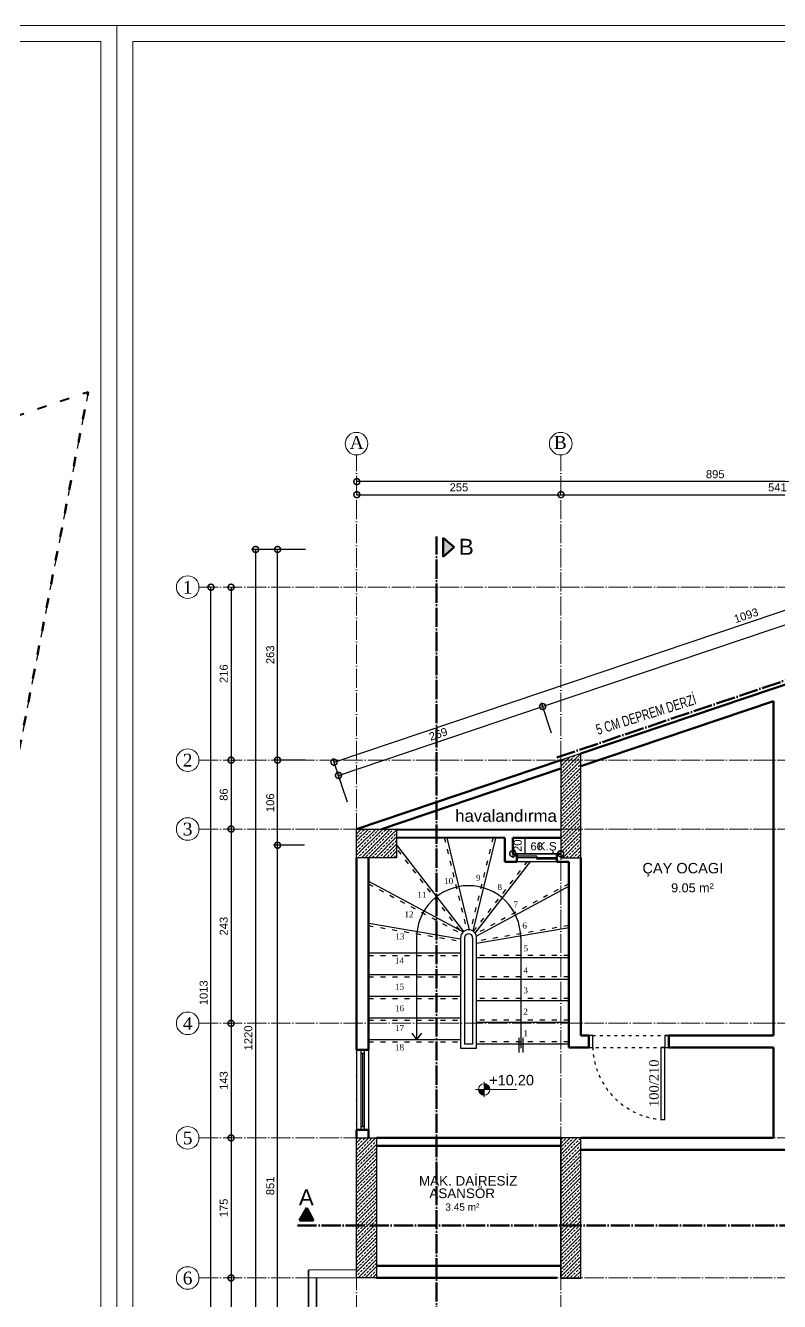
# Model space of a CAD drawing. Header units: millimetres. Extents: x 7519 to 33116, y -1769 to 3101.
# Drawn here: x 20790 to 21731, y 1507 to 3101 of the extents above; entities that cross this region are included whole.
import ezdxf
from ezdxf.enums import TextEntityAlignment as Align

# ---------------------------------------------------------------- set-up
doc = ezdxf.new("R2010")
doc.units = ezdxf.units.MM
doc.linetypes.add('ACAD_ISO03W100', pattern=[30, 12, -18])
doc.linetypes.add('ACAD_ISO04W100', pattern=[30, 24, -3, 0, -3])
for name, color, linetype, lineweight in [('duvar', 145, 'Continuous', 53), ('iç ölçü x', 20, 'Continuous', 9), ('KAPI', 42, 'Continuous', 25), ('kesit', 50, 'Continuous', 50), ('kolon', 1, 'Continuous', 30), ('KOT_ŞABLON', 6, 'Continuous', 0), ('KÜTÜPHANE', 34, 'Continuous', 30), ('tarama', 157, 'Continuous', 15), ('çizgi', 234, 'Continuous', 9)]:
    doc.layers.add(name, color=color, linetype=linetype, lineweight=lineweight)
for name, color, linetype in [('kapı pen', 4, 'Continuous'), ('PENC3', 24, 'Continuous'), ('yazı', 253, 'Continuous')]:
    doc.layers.add(name, color=color, linetype=linetype)
doc.styles.add('ARIAL', font='arial.ttf', dxfattribs={"height": 10})
doc.styles.add('emre', font='times.ttf')
doc.styles.get("Standard").update_dxf_attribs({"font": 'arial.ttf'})
doc.styles.add('TÜRKÇE', font='times.ttf')
doc.dimstyles.new('KESİT', dxfattribs={"dimscale": 0, "dimtxt": 10, "dimasz": 15, "dimexe": 5, "dimexo": 5, "dimgap": 4, "dimtad": 1, "dimdec": 0, "dimdsep": 46, "dimtxsty": 'ARIAL', "dimblk": 'DOTSMALL', "dimcen": -2, "dimclrd": 256, "dimclre": 8, "dimclrt": 4, "dimadec": 0, "dimazin": 0, "dimtfac": 0.533333, "dimtdec": 0, "dimtix": 1, "dimtmove": 2, "dimatfit": 3, "dimldrblk": 'DOTSMALL', "dimfxl": 35, "dimfxlon": 1, "dimtolj": 1, "dimarcsym": 0})
pattern_1 = [(45, (-2394.3334, -169.188), (-4.490128, 4.490128), []), (45, (-2389.843, -169.188), (-4.490128, 4.490128), [3.175, -1.5875])]

# ---------------------------------------------------------------- blocks, each defined once
blk = doc.blocks.new('_DotSmall')
at = {"color": 0, "linetype": 'ByBlock', "const_width": 0.5}
blk.add_lwpolyline([(-0.0625, 0, 1), (0.0625, 0, 1)], format="xyb", close=True, dxfattribs=at)
blk = doc.blocks.new('*D73')
at = {"layer": 'Defpoints', "color": 0, "lineweight": 100, "transparency": 16777216}
for p in [(21203.4, 2514.7), (21458.4, 2514.7), (21458.4, 2514.7)]:
    blk.add_point(p, dxfattribs=at)
at = {"layer": 'iç ölçü x', "color": 8, "lineweight": -2, "transparency": 16777216}
for p, q in [((21203.4, 2514.7), (21203.4, 2519.7)), ((21458.4, 2514.7), (21458.4, 2519.7))]:
    blk.add_line(p, q, dxfattribs=at)
at = {"layer": 'iç ölçü x', "lineweight": -2, "transparency": 16777216}
blk.add_line((21203.4, 2514.7), (21458.4, 2514.7), dxfattribs=at)
at = {"layer": 'iç ölçü x', "lineweight": -2, "transparency": 16777216, "xscale": 15, "yscale": 15, "zscale": 15, "rotation": 180}
blk.add_blockref('_DotSmall', (21203.4, 2514.7), dxfattribs=at)
at = {"layer": 'iç ölçü x', "lineweight": -2, "transparency": 16777216, "xscale": 15, "yscale": 15, "zscale": 15}
blk.add_blockref('_DotSmall', (21458.4, 2514.7), dxfattribs=at)
at = {"layer": 'iç ölçü x', "color": 4, "transparency": 16777216, "insert": (21330.9, 2523.8), "char_height": 10, "attachment_point": 5, "style": 'ARIAL'}
blk.add_mtext('\\A1;255', dxfattribs=at)
blk = doc.blocks.new('*D74')
at = {"layer": 'Defpoints', "color": 0, "lineweight": 100, "transparency": 16777216}
for p in [(21458.4, 2514.7), (21999.2, 2514.7), (21999.2, 2514.7)]:
    blk.add_point(p, dxfattribs=at)
at = {"layer": 'iç ölçü x', "color": 8, "lineweight": -2, "transparency": 16777216}
for p, q in [((21458.4, 2514.7), (21458.4, 2519.7)), ((21999.2, 2514.7), (21999.2, 2519.7))]:
    blk.add_line(p, q, dxfattribs=at)
at = {"layer": 'iç ölçü x', "lineweight": -2, "transparency": 16777216}
blk.add_line((21458.4, 2514.7), (21999.2, 2514.7), dxfattribs=at)
at = {"layer": 'iç ölçü x', "lineweight": -2, "transparency": 16777216, "xscale": 15, "yscale": 15, "zscale": 15, "rotation": 180}
blk.add_blockref('_DotSmall', (21458.4, 2514.7), dxfattribs=at)
at = {"layer": 'iç ölçü x', "lineweight": -2, "transparency": 16777216, "xscale": 15, "yscale": 15, "zscale": 15}
blk.add_blockref('_DotSmall', (21999.2, 2514.7), dxfattribs=at)
at = {"layer": 'iç ölçü x', "color": 4, "transparency": 16777216, "insert": (21728.8, 2523.8), "char_height": 10, "attachment_point": 5, "style": 'ARIAL'}
blk.add_mtext('\\A1;541', dxfattribs=at)
blk = doc.blocks.new('*D76')
at = {"layer": 'Defpoints', "color": 0, "lineweight": 100, "transparency": 16777216}
for p in [(21203.4, 2531), (21203.4, 2531), (22098.7, 2531)]:
    blk.add_point(p, dxfattribs=at)
at = {"layer": 'iç ölçü x', "color": 8, "lineweight": -2, "transparency": 16777216}
for p, q in [((21203.4, 2531), (21203.4, 2536)), ((22098.7, 2531), (22098.7, 2536))]:
    blk.add_line(p, q, dxfattribs=at)
at = {"layer": 'iç ölçü x', "lineweight": -2, "transparency": 16777216}
blk.add_line((22098.7, 2531), (21203.4, 2531), dxfattribs=at)
at = {"layer": 'iç ölçü x', "lineweight": -2, "transparency": 16777216, "xscale": 15, "yscale": 15, "zscale": 15, "rotation": 180}
blk.add_blockref('_DotSmall', (21203.4, 2531), dxfattribs=at)
at = {"layer": 'iç ölçü x', "lineweight": -2, "transparency": 16777216, "xscale": 15, "yscale": 15, "zscale": 15}
blk.add_blockref('_DotSmall', (22098.7, 2531), dxfattribs=at)
at = {"layer": 'iç ölçü x', "color": 4, "transparency": 16777216, "insert": (21651.1, 2540.2), "char_height": 10, "attachment_point": 5, "style": 'ARIAL'}
blk.add_mtext('\\A1;895', dxfattribs=at)
blk = doc.blocks.new('*D106')
at = {"layer": 'Defpoints', "color": 0, "lineweight": 100, "transparency": 16777216}
for p in [(21044.9, 2399.1), (21044.9, 2183.1), (21046.3, 2183.1)]:
    blk.add_point(p, dxfattribs=at)
at = {"layer": 'iç ölçü x', "color": 8, "lineweight": -2, "transparency": 16777216}
for p, q in [((21046.3, 2399.1), (21051.3, 2399.1)), ((21046.3, 2183.1), (21051.3, 2183.1))]:
    blk.add_line(p, q, dxfattribs=at)
at = {"layer": 'iç ölçü x', "lineweight": -2, "transparency": 16777216}
blk.add_line((21046.3, 2399.1), (21046.3, 2183.1), dxfattribs=at)
at = {"layer": 'iç ölçü x', "lineweight": -2, "transparency": 16777216, "xscale": 15, "yscale": 15, "zscale": 15}
for p, rotation in [((21046.3, 2399.1), 90), ((21046.3, 2183.1), 270)]:
    blk.add_blockref('_DotSmall', p, dxfattribs=dict(at, rotation=rotation))
at = {"layer": 'iç ölçü x', "color": 4, "transparency": 16777216, "insert": (21037.2, 2291.1), "char_height": 10, "attachment_point": 5, "rotation": 90, "style": 'ARIAL'}
blk.add_mtext('\\A1;216', dxfattribs=at)
blk = doc.blocks.new('*D107')
at = {"layer": 'Defpoints', "color": 0, "lineweight": 100, "transparency": 16777216}
for p in [(21044.9, 2183.1), (21046.3, 2097), (21046.3, 2097)]:
    blk.add_point(p, dxfattribs=at)
at = {"layer": 'iç ölçü x', "color": 8, "lineweight": -2, "transparency": 16777216}
for p, q in [((21046.3, 2183.1), (21051.3, 2183.1)), ((21046.3, 2097), (21041.3, 2097))]:
    blk.add_line(p, q, dxfattribs=at)
at = {"layer": 'iç ölçü x', "lineweight": -2, "transparency": 16777216}
blk.add_line((21046.3, 2183.1), (21046.3, 2097), dxfattribs=at)
at = {"layer": 'iç ölçü x', "lineweight": -2, "transparency": 16777216, "xscale": 15, "yscale": 15, "zscale": 15}
for p, rotation in [((21046.3, 2183.1), 90), ((21046.3, 2097), 270)]:
    blk.add_blockref('_DotSmall', p, dxfattribs=dict(at, rotation=rotation))
at = {"layer": 'iç ölçü x', "color": 4, "transparency": 16777216, "insert": (21037.2, 2140.1), "char_height": 10, "attachment_point": 5, "rotation": 90, "style": 'ARIAL'}
blk.add_mtext('\\A1;86', dxfattribs=at)
blk = doc.blocks.new('*D108')
at = {"layer": 'Defpoints', "color": 0, "lineweight": 100, "transparency": 16777216}
for p in [(21046.3, 2097), (21046.3, 1854.3), (21046.3, 1854.3)]:
    blk.add_point(p, dxfattribs=at)
at = {"layer": 'iç ölçü x', "color": 8, "lineweight": -2, "transparency": 16777216}
for p, q in [((21046.3, 2097), (21041.3, 2097)), ((21046.3, 1854.3), (21041.3, 1854.3))]:
    blk.add_line(p, q, dxfattribs=at)
at = {"layer": 'iç ölçü x', "lineweight": -2, "transparency": 16777216}
blk.add_line((21046.3, 2097), (21046.3, 1854.3), dxfattribs=at)
at = {"layer": 'iç ölçü x', "lineweight": -2, "transparency": 16777216, "xscale": 15, "yscale": 15, "zscale": 15}
for p, rotation in [((21046.3, 2097), 90), ((21046.3, 1854.3), 270)]:
    blk.add_blockref('_DotSmall', p, dxfattribs=dict(at, rotation=rotation))
at = {"layer": 'iç ölçü x', "color": 4, "transparency": 16777216, "insert": (21037.2, 1975.7), "char_height": 10, "attachment_point": 5, "rotation": 90, "style": 'ARIAL'}
blk.add_mtext('\\A1;243', dxfattribs=at)
blk = doc.blocks.new('*D109')
at = {"layer": 'Defpoints', "color": 0, "lineweight": 100, "transparency": 16777216}
for p in [(21046.3, 1854.3), (21046.3, 1711.2), (21046.3, 1711.2)]:
    blk.add_point(p, dxfattribs=at)
at = {"layer": 'iç ölçü x', "color": 8, "lineweight": -2, "transparency": 16777216}
for p, q in [((21046.3, 1854.3), (21041.3, 1854.3)), ((21046.3, 1711.2), (21041.3, 1711.2))]:
    blk.add_line(p, q, dxfattribs=at)
at = {"layer": 'iç ölçü x', "lineweight": -2, "transparency": 16777216}
blk.add_line((21046.3, 1854.3), (21046.3, 1711.2), dxfattribs=at)
at = {"layer": 'iç ölçü x', "lineweight": -2, "transparency": 16777216, "xscale": 15, "yscale": 15, "zscale": 15}
for p, rotation in [((21046.3, 1854.3), 90), ((21046.3, 1711.2), 270)]:
    blk.add_blockref('_DotSmall', p, dxfattribs=dict(at, rotation=rotation))
at = {"layer": 'iç ölçü x', "color": 4, "transparency": 16777216, "insert": (21037.2, 1782.8), "char_height": 10, "attachment_point": 5, "rotation": 90, "style": 'ARIAL'}
blk.add_mtext('\\A1;143', dxfattribs=at)
blk = doc.blocks.new('*D110')
at = {"layer": 'Defpoints', "color": 0, "lineweight": 100, "transparency": 16777216}
for p in [(21046.3, 1711.2), (21046.3, 1536.3), (21046.3, 1536.3)]:
    blk.add_point(p, dxfattribs=at)
at = {"layer": 'iç ölçü x', "color": 8, "lineweight": -2, "transparency": 16777216}
for p, q in [((21046.3, 1711.2), (21041.3, 1711.2)), ((21046.3, 1536.3), (21041.3, 1536.3))]:
    blk.add_line(p, q, dxfattribs=at)
at = {"layer": 'iç ölçü x', "lineweight": -2, "transparency": 16777216}
blk.add_line((21046.3, 1711.2), (21046.3, 1536.3), dxfattribs=at)
at = {"layer": 'iç ölçü x', "lineweight": -2, "transparency": 16777216, "xscale": 15, "yscale": 15, "zscale": 15}
for p, rotation in [((21046.3, 1711.2), 90), ((21046.3, 1536.3), 270)]:
    blk.add_blockref('_DotSmall', p, dxfattribs=dict(at, rotation=rotation))
at = {"layer": 'iç ölçü x', "color": 4, "transparency": 16777216, "insert": (21037.2, 1623.7), "char_height": 10, "attachment_point": 5, "rotation": 90, "style": 'ARIAL'}
blk.add_mtext('\\A1;175', dxfattribs=at)
blk = doc.blocks.new('*D111')
at = {"layer": 'Defpoints', "color": 0, "lineweight": 100, "transparency": 16777216}
for p in [(21046.3, 1536.3), (21046.3, 1385.9), (21046.3, 1385.9)]:
    blk.add_point(p, dxfattribs=at)
at = {"layer": 'iç ölçü x', "color": 8, "lineweight": -2, "transparency": 16777216}
for p, q in [((21046.3, 1536.3), (21041.3, 1536.3)), ((21046.3, 1385.9), (21041.3, 1385.9))]:
    blk.add_line(p, q, dxfattribs=at)
at = {"layer": 'iç ölçü x', "lineweight": -2, "transparency": 16777216}
blk.add_line((21046.3, 1536.3), (21046.3, 1385.9), dxfattribs=at)
at = {"layer": 'iç ölçü x', "lineweight": -2, "transparency": 16777216, "xscale": 15, "yscale": 15, "zscale": 15}
for p, rotation in [((21046.3, 1536.3), 90), ((21046.3, 1385.9), 270)]:
    blk.add_blockref('_DotSmall', p, dxfattribs=dict(at, rotation=rotation))
at = {"layer": 'iç ölçü x', "color": 4, "transparency": 16777216, "insert": (21037.2, 1461.1), "char_height": 10, "attachment_point": 5, "rotation": 90, "style": 'ARIAL'}
blk.add_mtext('\\A1;150', dxfattribs=at)
blk = doc.blocks.new('*D112')
at = {"layer": 'Defpoints', "color": 0, "lineweight": 100, "transparency": 16777216}
for p in [(21021.2, 2399.1), (21021.2, 2399.1), (21021.2, 1385.9)]:
    blk.add_point(p, dxfattribs=at)
at = {"layer": 'iç ölçü x', "color": 8, "lineweight": -2, "transparency": 16777216}
for p, q in [((21021.2, 2399.1), (21016.2, 2399.1)), ((21021.2, 1385.9), (21016.2, 1385.9))]:
    blk.add_line(p, q, dxfattribs=at)
at = {"layer": 'iç ölçü x', "lineweight": -2, "transparency": 16777216}
blk.add_line((21021.2, 1385.9), (21021.2, 2399.1), dxfattribs=at)
at = {"layer": 'iç ölçü x', "lineweight": -2, "transparency": 16777216, "xscale": 15, "yscale": 15, "zscale": 15}
for p, rotation in [((21021.2, 2399.1), 90), ((21021.2, 1385.9), 270)]:
    blk.add_blockref('_DotSmall', p, dxfattribs=dict(at, rotation=rotation))
at = {"layer": 'iç ölçü x', "color": 4, "transparency": 16777216, "insert": (21012.1, 1892.5), "char_height": 10, "attachment_point": 5, "rotation": 90, "style": 'ARIAL'}
blk.add_mtext('\\A1;1013', dxfattribs=at)
blk = doc.blocks.new('*D168')
at = {"layer": 'Defpoints', "color": 0, "lineweight": 100, "transparency": 16777216}
for p in [(21104.4, 2076.8), (21143.1, 2076.8), (21143.1, 1225.9)]:
    blk.add_point(p, dxfattribs=at)
at = {"layer": 'iç ölçü x', "color": 8, "lineweight": -2, "transparency": 16777216}
for p, q in [((21138.1, 2076.8), (21099.4, 2076.8)), ((21138.1, 1225.9), (21099.4, 1225.9))]:
    blk.add_line(p, q, dxfattribs=at)
at = {"layer": 'iç ölçü x', "lineweight": -2, "transparency": 16777216}
blk.add_line((21104.4, 1225.9), (21104.4, 2076.8), dxfattribs=at)
at = {"layer": 'iç ölçü x', "lineweight": -2, "transparency": 16777216, "xscale": 15, "yscale": 15, "zscale": 15}
for p, rotation in [((21104.4, 2076.8), 90), ((21104.4, 1225.9), 270)]:
    blk.add_blockref('_DotSmall', p, dxfattribs=dict(at, rotation=rotation))
at = {"layer": 'iç ölçü x', "color": 4, "transparency": 16777216, "insert": (21095.3, 1651.3), "char_height": 10, "attachment_point": 5, "rotation": 90, "style": 'ARIAL'}
blk.add_mtext('\\A1;851', dxfattribs=at)
blk = doc.blocks.new('*D169')
at = {"layer": 'Defpoints', "color": 0, "lineweight": 100, "transparency": 16777216}
for p in [(21104.4, 2183.1), (21458.1, 2183.1), (21143.1, 2076.8)]:
    blk.add_point(p, dxfattribs=at)
at = {"layer": 'iç ölçü x', "color": 8, "lineweight": -2, "transparency": 16777216}
for p, q in [((21139.4, 2183.1), (21099.4, 2183.1)), ((21138.1, 2076.8), (21099.4, 2076.8))]:
    blk.add_line(p, q, dxfattribs=at)
at = {"layer": 'iç ölçü x', "lineweight": -2, "transparency": 16777216}
blk.add_line((21104.4, 2076.8), (21104.4, 2183.1), dxfattribs=at)
at = {"layer": 'iç ölçü x', "lineweight": -2, "transparency": 16777216, "xscale": 15, "yscale": 15, "zscale": 15}
for p, rotation in [((21104.4, 2183.1), 90), ((21104.4, 2076.8), 270)]:
    blk.add_blockref('_DotSmall', p, dxfattribs=dict(at, rotation=rotation))
at = {"layer": 'iç ölçü x', "color": 4, "transparency": 16777216, "insert": (21095.3, 2129.9), "char_height": 10, "attachment_point": 5, "rotation": 90, "style": 'ARIAL'}
blk.add_mtext('\\A1;106', dxfattribs=at)
blk = doc.blocks.new('*D170')
at = {"layer": 'Defpoints', "color": 0, "lineweight": 100, "transparency": 16777216}
for p in [(21104.4, 2446.3), (22238.4, 2446.3), (21458.1, 2183.1)]:
    blk.add_point(p, dxfattribs=at)
at = {"layer": 'iç ölçü x', "color": 8, "lineweight": -2, "transparency": 16777216}
for p, q in [((21139.4, 2446.3), (21099.4, 2446.3)), ((21139.4, 2183.1), (21099.4, 2183.1))]:
    blk.add_line(p, q, dxfattribs=at)
at = {"layer": 'iç ölçü x', "lineweight": -2, "transparency": 16777216}
blk.add_line((21104.4, 2183.1), (21104.4, 2446.3), dxfattribs=at)
at = {"layer": 'iç ölçü x', "lineweight": -2, "transparency": 16777216, "xscale": 15, "yscale": 15, "zscale": 15}
for p, rotation in [((21104.4, 2446.3), 90), ((21104.4, 2183.1), 270)]:
    blk.add_blockref('_DotSmall', p, dxfattribs=dict(at, rotation=rotation))
at = {"layer": 'iç ölçü x', "color": 4, "transparency": 16777216, "insert": (21095.3, 2314.7), "char_height": 10, "attachment_point": 5, "rotation": 90, "style": 'ARIAL'}
blk.add_mtext('\\A1;263', dxfattribs=at)
blk = doc.blocks.new('*D171')
at = {"layer": 'Defpoints', "color": 0, "lineweight": 100, "transparency": 16777216}
for p in [(21116.2, 2446.3), (21077, 1225.9), (21116.2, 1225.9)]:
    blk.add_point(p, dxfattribs=at)
at = {"layer": 'iç ölçü x', "color": 8, "lineweight": -2, "transparency": 16777216}
for p, q in [((21111.2, 2446.3), (21072, 2446.3)), ((21111.2, 1225.9), (21072, 1225.9))]:
    blk.add_line(p, q, dxfattribs=at)
at = {"layer": 'iç ölçü x', "lineweight": -2, "transparency": 16777216}
blk.add_line((21077, 2446.3), (21077, 1225.9), dxfattribs=at)
at = {"layer": 'iç ölçü x', "lineweight": -2, "transparency": 16777216, "xscale": 15, "yscale": 15, "zscale": 15}
for p, rotation in [((21077, 2446.3), 90), ((21077, 1225.9), 270)]:
    blk.add_blockref('_DotSmall', p, dxfattribs=dict(at, rotation=rotation))
at = {"layer": 'iç ölçü x', "color": 4, "transparency": 16777216, "insert": (21067.9, 1836.1), "char_height": 10, "attachment_point": 5, "rotation": 90, "style": 'ARIAL'}
blk.add_mtext('\\A1;1220', dxfattribs=at)
blk = doc.blocks.new('*D172')
at = {"layer": 'Defpoints', "color": 0, "lineweight": 100, "transparency": 16777216}
for p in [(21435.5, 2250), (21483.9, 2106.6), (21228.9, 2020.6)]:
    blk.add_point(p, dxfattribs=at)
at = {"layer": 'iç ölçü x', "lineweight": -2, "transparency": 16777216}
blk.add_line((21180.5, 2164), (21435.5, 2250), dxfattribs=at)
at = {"layer": 'iç ölçü x', "color": 8, "lineweight": -2, "transparency": 16777216}
for p, q in [((21446.7, 2216.9), (21433.9, 2254.8)), ((21191.7, 2130.8), (21178.9, 2168.7))]:
    blk.add_line(p, q, dxfattribs=at)
at = {"layer": 'iç ölçü x', "lineweight": -2, "transparency": 16777216, "xscale": 15, "yscale": 15, "zscale": 15}
for p, rotation in [((21435.5, 2250), 18.64210349550218), ((21180.5, 2164), 198.6421034955022)]:
    blk.add_blockref('_DotSmall', p, dxfattribs=dict(at, rotation=rotation))
at = {"layer": 'iç ölçü x', "color": 4, "transparency": 16777216, "insert": (21305.1, 2215.6), "char_height": 10, "attachment_point": 5, "rotation": 18.6421, "style": 'ARIAL'}
blk.add_mtext('\\A1;269', dxfattribs=at)
blk = doc.blocks.new('*D173')
at = {"layer": 'Defpoints', "color": 0, "lineweight": 100, "transparency": 16777216}
for p in [(22215.8, 2513.2), (22264.2, 2369.8), (21483.9, 2106.6)]:
    blk.add_point(p, dxfattribs=at)
at = {"layer": 'iç ölçü x', "lineweight": -2, "transparency": 16777216}
blk.add_line((21435.5, 2250), (22215.8, 2513.2), dxfattribs=at)
at = {"layer": 'iç ölçü x', "color": 8, "lineweight": -2, "transparency": 16777216}
for p, q in [((22227, 2480.1), (22214.2, 2518)), ((21446.7, 2216.9), (21433.9, 2254.8))]:
    blk.add_line(p, q, dxfattribs=at)
at = {"layer": 'iç ölçü x', "lineweight": -2, "transparency": 16777216, "xscale": 15, "yscale": 15, "zscale": 15}
for p, rotation in [((22215.8, 2513.2), 18.64210349550218), ((21435.5, 2250), 198.6421034955022)]:
    blk.add_blockref('_DotSmall', p, dxfattribs=dict(at, rotation=rotation))
at = {"layer": 'iç ölçü x', "color": 4, "transparency": 16777216, "insert": (21822.7, 2390.3), "char_height": 10, "attachment_point": 5, "rotation": 18.6421, "style": 'ARIAL'}
blk.add_mtext('\\A1;823', dxfattribs=at)
blk = doc.blocks.new('*D217')
at = {"layer": 'Defpoints', "color": 0, "lineweight": 100, "transparency": 16777216}
for p in [(22210.2, 2529.8), (22220.6, 2499), (21185.3, 2149.8)]:
    blk.add_point(p, dxfattribs=at)
at = {"layer": 'iç ölçü x', "color": 8, "lineweight": -2, "transparency": 16777216}
for p, q in [((22219, 2503.8), (22208.6, 2534.5)), ((21183.7, 2154.5), (21173.3, 2185.2))]:
    blk.add_line(p, q, dxfattribs=at)
at = {"layer": 'iç ölçü x', "lineweight": -2, "transparency": 16777216}
blk.add_line((21174.9, 2180.5), (22210.2, 2529.8), dxfattribs=at)
at = {"layer": 'iç ölçü x', "lineweight": -2, "transparency": 16777216, "xscale": 15, "yscale": 15, "zscale": 15}
for p, rotation in [((22210.2, 2529.8), 18.64210349549891), ((21174.9, 2180.5), 198.6421034954989)]:
    blk.add_blockref('_DotSmall', p, dxfattribs=dict(at, rotation=rotation))
at = {"layer": 'iç ölçü x', "color": 4, "transparency": 16777216, "insert": (21689.7, 2363.8), "char_height": 10, "attachment_point": 5, "rotation": 18.6421, "style": 'ARIAL'}
blk.add_mtext('\\A1;1093', dxfattribs=at)
blk = doc.blocks.new('A$C039E5E33')
at = {"layer": 'KOT_ŞABLON'}
h = blk.add_hatch(color=256, dxfattribs=at)
h.dxf.hatch_style = 1
h.paths.add_polyline_path([(-7.1, 0, 0.414214), (0, -7.1), (0, 0)])
h.paths.add_polyline_path([(0, 7.1), (0, 0), (7.1, 0, 0.414214)])
for p in [(0, 9.5), (0, -9.5)]:
    blk.add_line(p, (0, 0), dxfattribs=at)
blk.add_lwpolyline([(40.6, 0), (-10.7, 0)], dxfattribs=at)
blk.add_circle((0, 0), 7.06, dxfattribs=at)
blk = doc.blocks.new('A$C608A78B4')
at = {"layer": 'KOT_ŞABLON'}
h = blk.add_hatch(dxfattribs=at)
h.set_pattern_fill('JIS_LC_8', color=256, scale=0.025)
h.set_pattern_definition([(45, (-1970.74228, 532.69145), (-0.137885822, 0.137885822), []), (45, (-1970.73228, 532.69145), (-0.137885822, 0.137885822), [])])
h.paths.add_polyline_path([(7.1, 0, 0.414214), (0, 7.1), (0, 0)])
h.paths.add_polyline_path([(0, 0), (-7.1, 0, 0.414214), (0, -7.1)])
blk.add_line((0, 7.1), (0, -7.1), dxfattribs=at)
blk.add_lwpolyline([(7.1, 0), (-7.1, 0)], dxfattribs=at)
blk.add_circle((0, 0), 7.06, dxfattribs=at)
at = {"layer": 'iç ölçü x'}
blk.add_blockref('A$C039E5E33', (0, 0), dxfattribs=at)
blk = doc.blocks.new('A$C65B81EC1')
at = {"layer": 'duvar'}
for p, q in [((-25, -10), (-25, 0)), ((25, -10), (25, 0))]:
    blk.add_line(p, q, dxfattribs=at)
at = {"layer": 'KAPI'}
for points in [[(25, 0), (-25, 0)], [(0, -3), (-25, -3)], [(25, -5), (-25, -5)], [(25, -10), (-25, -10)], [(0, -7), (0, -3)], [(25, -7), (0, -7)]]:
    blk.add_lwpolyline(points, dxfattribs=at)
blk = doc.blocks.new('*D688')
at = {"layer": 'Defpoints', "color": 0, "transparency": 16777216}
for p in [(21398.1, 2086.2), (21413.5, 2086.2), (21398.1, 2066.2)]:
    blk.add_point(p, dxfattribs=at)
at = {"layer": 'iç ölçü x', "color": 8, "lineweight": -2, "transparency": 16777216}
for p, q in [((21403.1, 2086.2), (21418.5, 2086.2)), ((21403.1, 2066.2), (21418.5, 2066.2))]:
    blk.add_line(p, q, dxfattribs=at)
at = {"layer": 'iç ölçü x', "lineweight": -2, "transparency": 16777216}
blk.add_line((21413.5, 2066.2), (21413.5, 2086.2), dxfattribs=at)
at = {"layer": 'iç ölçü x', "color": 4, "transparency": 16777216, "insert": (21404.4, 2076.2), "char_height": 10, "attachment_point": 5, "rotation": 90, "style": 'ARIAL'}
blk.add_mtext('\\A1;20', dxfattribs=at)
blk = doc.blocks.new('*D689')
at = {"layer": 'Defpoints', "color": 0, "transparency": 16777216}
for p in [(21398.1, 2076.2), (21458.1, 2076.2), (21458.1, 2066.2)]:
    blk.add_point(p, dxfattribs=at)
at = {"layer": 'iç ölçü x', "color": 8, "lineweight": -2, "transparency": 16777216}
for p, q in [((21398.1, 2071.2), (21398.1, 2061.2)), ((21458.1, 2071.2), (21458.1, 2061.2))]:
    blk.add_line(p, q, dxfattribs=at)
at = {"layer": 'iç ölçü x', "lineweight": -2, "transparency": 16777216}
blk.add_line((21398.1, 2066.2), (21458.1, 2066.2), dxfattribs=at)
at = {"layer": 'iç ölçü x', "lineweight": -2, "transparency": 16777216, "xscale": 15, "yscale": 15, "zscale": 15, "rotation": 180}
blk.add_blockref('_DotSmall', (21398.1, 2066.2), dxfattribs=at)
at = {"layer": 'iç ölçü x', "lineweight": -2, "transparency": 16777216, "xscale": 15, "yscale": 15, "zscale": 15}
blk.add_blockref('_DotSmall', (21458.1, 2066.2), dxfattribs=at)
at = {"layer": 'iç ölçü x', "color": 4, "transparency": 16777216, "insert": (21428.1, 2075.3), "char_height": 10, "attachment_point": 5, "style": 'ARIAL'}
blk.add_mtext('\\A1;60', dxfattribs=at)

msp = doc.modelspace()

# ---------------------------------------------------------------- hatches: boundary and pattern name
at = {"layer": 'kesit'}
h = msp.add_hatch(color=256, dxfattribs=at)
h.dxf.hatch_style = 1
h.paths.add_polyline_path([(21324.83, 2449.331), (21311.35, 2460.753), (21311.35, 2436.888)])
h = msp.add_hatch(color=256, dxfattribs=at)
h.dxf.hatch_style = 1
h.paths.add_polyline_path([(21140.974, 1623.873), (21131.867, 1608.011), (21149.445, 1608.011)])
at = {"layer": 'tarama'}
h = msp.add_hatch(dxfattribs=at)
h.set_pattern_fill('ANSI33', color=256)
h.set_pattern_definition(pattern_1)
h.paths.add_polyline_path([(21253.084, 2097.044), (21203.107, 2097.044), (21203.107, 2061.221), (21253.084, 2061.221)])
h.paths.add_polyline_path([(21483.084, 2097.044), (21458.084, 2097.044), (21458.084, 2061.221), (21468.084, 2061.219), (21483.084, 2061.219)])
h.paths.add_polyline_path([(21483.084, 2175.673), (21483.084, 2191.503), (21458.084, 2183.069), (21458.084, 2097.044), (21483.084, 2097.044)])
h = msp.add_hatch(dxfattribs=at)
h.set_pattern_fill('ANSI33', color=256)
h.set_pattern_definition(pattern_1)
h.paths.add_polyline_path([(21228.084, 1711.219), (21203.107, 1711.219), (21203.107, 1536.273), (21228.084, 1536.273)])
h.paths.add_polyline_path([(21483.084, 1711.219), (21458.084, 1711.219), (21458.084, 1541.118), (21458.084, 1536.219), (21483.084, 1536.273)])

# ---------------------------------------------------------------- linework, layer by layer
for p, q in [((21228.084, 1711.273), (21228.084, 1711.269)), ((21458.084, 1536.219), (21458.084, 1711.219))]:
    msp.add_line(p, q)
at = {"layer": 'duvar'}
for p, q in [((21723.855, 2256.898), (21483.084, 2175.673)), ((21723.855, 2256.898), (21723.855, 1839.336)), ((21203.13, 2097.044), (21458.107, 2183.051)), ((21234.365, 2097.026), (21458.081, 2172.488)), ((21458.063, 2096.221), (21253.084, 2096.272)), ((21388.089, 2086.232), (21253.084, 2086.266)), ((21388.089, 2056.232), (21388.089, 2086.232)), ((21458.065, 2086.221), (21398.089, 2086.23)), ((21398.089, 2066.23), (21398.089, 2086.23)), ((21203.084, 2061.221), (21203.084, 1821.318)), ((21218.084, 2061.221), (21218.084, 1821.322)), ((21388.089, 2056.232), (21403.071, 2056.232)), ((21403.071, 2066.229), (21398.089, 2066.23)), ((21453.075, 2056.232), (21468.084, 2056.232)), ((21458.065, 2066.221), (21453.077, 2066.222)), ((21468.084, 1824.336), (21468.084, 2056.232)), ((21483.084, 1839.336), (21483.084, 2061.219)), ((21483.084, 1839.336), (21493.084, 1839.336)), ((21493.084, 1839.336), (21493.084, 1824.336)), ((21593.084, 1839.336), (21593.084, 1824.336)), ((21593.084, 1839.336), (21593.084, 1824.336)), ((21593.084, 1839.336), (21723.855, 1839.336)), ((21203.084, 1821.318), (21218.084, 1821.322)), ((21468.084, 1824.336), (21493.084, 1824.336)), ((21593.084, 1824.336), (21723.855, 1824.336)), ((21723.855, 1824.336), (21723.855, 1711.219)), ((21203.061, 1721.318), (21218.084, 1721.322)), ((21203.084, 1721.318), (21203.084, 1711.269)), ((21218.084, 1721.322), (21218.084, 1711.273)), ((21458.084, 1711.223), (21228.084, 1711.273)), ((21723.855, 1711.219), (21483.084, 1711.219)), ((21458.084, 1701.227), (21228.084, 1701.277)), ((21738.855, 1696.219), (21483.084, 1696.219)), ((21458.084, 1551.219), (21228.084, 1551.273)), ((21453.416, 1536.225), (21228.084, 1536.273))]:
    msp.add_line(p, q, dxfattribs=at)
msp.add_lwpolyline([(22238.363, 2430.47), (22238.363, 2446.301), (21483.084, 2191.503)], dxfattribs=at)
at = {"layer": 'iç ölçü x', "linetype": 'ACAD_ISO04W100', "lineweight": 50}
msp.add_line((21453.061, 2186.382), (22098.363, 2404.071), dxfattribs=at)
at = {"layer": 'iç ölçü x'}
for points in [[(19021.983, 684.072), (20903.615, 684.072), (20903.615, 3100.74), (19021.983, 3100.74)], [(20903.615, 684.072), (22472.113, 684.072), (22472.113, 3100.74), (20903.615, 3100.74)], [(19041.983, 704.072), (20883.615, 704.072), (20883.615, 3080.74), (19041.983, 3080.74)], [(20923.615, 704.072), (22452.113, 704.072), (22452.113, 3080.74), (20923.615, 3080.74)]]:
    msp.add_lwpolyline(points, close=True, dxfattribs=at)
at = {"layer": 'KAPI'}
for p, q in [((21203.084, 1821.318), (21203.084, 1721.318)), ((21208.584, 1821.318), (21208.584, 1721.318)), ((21208.584, 1817.081), (21212.584, 1817.081)), ((21210.584, 1817.081), (21210.584, 1725.556)), ((21212.584, 1821.318), (21212.584, 1721.318)), ((21218.084, 1821.318), (21218.084, 1721.318)), ((21208.584, 1725.556), (21212.584, 1725.556)), ((21210.561, 1721.321), (21210.561, 1721.318))]:
    msp.add_line(p, q, dxfattribs=at)
at = {"layer": 'kapı pen', "linetype": 'ACAD_ISO03W100', "lineweight": 40}
msp.add_line((19041.983, 2027.265), (20867.807, 2643.217), dxfattribs=at)
at = {"layer": 'kapı pen', "linetype": 'ACAD_ISO03W100'}
msp.add_line((20867.807, 2643.217), (20588.807, 1195.217), dxfattribs=at)
at = {"layer": 'kapı pen', "linetype": 'ACAD_ISO03W100', "lineweight": 50}
msp.add_line((20588.807, 1195.217), (20867.807, 2643.217), dxfattribs=at)
at = {"layer": 'kesit', "linetype": 'ACAD_ISO04W100'}
for p, q in [((21302.833, 1175.629), (21302.833, 2462.413)), ((21129.185, 1601.736), (22237.889, 1601.736))]:
    msp.add_line(p, q, dxfattribs=at)
at = {"layer": 'kesit'}
for p, q in [((21311.35, 2460.753), (21324.83, 2449.331)), ((21311.35, 2460.753), (21311.35, 2436.888)), ((21324.83, 2449.331), (21311.35, 2436.888)), ((21131.867, 1608.011), (21140.974, 1623.873)), ((21140.974, 1623.873), (21149.445, 1608.011)), ((21131.867, 1608.011), (21149.445, 1608.011))]:
    msp.add_line(p, q, dxfattribs=at)
at = {"layer": 'kolon'}
for points in [[(21468.084, 2061.219), (21483.084, 2061.219), (21483.084, 2175.673), (21483.084, 2191.503), (21483.084, 2191.503), (21458.082, 2183.069), (21458.061, 2061.221)], [(21253.084, 2061.221), (21203.084, 2061.221), (21203.084, 2097.044), (21253.084, 2097.044)], [(21203.084, 1536.273), (21203.084, 1711.269), (21228.084, 1711.269), (21228.084, 1536.273)], [(21483.084, 1536.219), (21483.084, 1711.219), (21458.084, 1711.219), (21458.084, 1536.219)]]:
    msp.add_lwpolyline(points, close=True, dxfattribs=at)
at = {"layer": 'KÜTÜPHANE'}
for p, q in [((21336.97, 1969.187), (21253.084, 2077.765)), ((21315.672, 2086.25), (21343.737, 1971.252)), ((21376.505, 2085.562), (21348.26, 1969.83)), ((21351.29, 1966.988), (21420.833, 2057.001)), ((21218.084, 2032.09), (21336.112, 1968.442)), ((21469.508, 2026.041), (21352.904, 1963.161)), ((21218.586, 1979.446), (21333.084, 1960.014)), ((21278.084, 1961.273), (21278.084, 1834.273)), ((21338.084, 1961.273), (21338.084, 1828.273)), ((21348.084, 1961.273), (21348.084, 1828.273)), ((21468.586, 1973.53), (21353.084, 1953.928)), ((21408.084, 1961.273), (21408.084, 1823.293)), ((21218.084, 1942.273), (21333.084, 1942.273)), ((21468.084, 1936.273), (21353.084, 1936.273)), ((21218.084, 1915.273), (21333.084, 1915.273)), ((21468.084, 1909.273), (21353.084, 1909.273)), ((21218.084, 1888.273), (21333.084, 1888.273)), ((21468.084, 1882.273), (21353.084, 1882.273)), ((21218.084, 1861.273), (21333.084, 1861.273)), ((21468.084, 1855.273), (21353.084, 1855.273)), ((21218.084, 1834.273), (21333.084, 1834.273)), ((21272.047, 1842.193), (21278.084, 1834.273)), ((21284.121, 1842.193), (21278.084, 1834.273)), ((21405.593, 1836.105), (21405.593, 1818.097)), ((21410.576, 1836.105), (21410.576, 1818.097)), ((21348.084, 1828.273), (21338.084, 1828.273)), ((21468.084, 1828.273), (21353.084, 1828.273))]:
    msp.add_line(p, q, dxfattribs=at)
at = {"layer": 'KÜTÜPHANE', "linetype": 'ACAD_ISO03W100', "ltscale": 0.5}
for p, q in [((21332.072, 1970.62), (21253.084, 2072.858)), ((21312.578, 2086.273), (21340.713, 1970.988)), ((21373.59, 2086.273), (21345.455, 1970.988)), ((21349.198, 1969.187), (21417.042, 2057.001)), ((21218.084, 2028.682), (21334.282, 1966.02)), ((21468.084, 2028.682), (21351.886, 1966.02)), ((21218.084, 1976.488), (21333.084, 1956.971)), ((21468.084, 1976.488), (21353.084, 1956.971)), ((21218.084, 1939.273), (21333.084, 1939.273)), ((21468.084, 1939.273), (21353.084, 1939.273)), ((21218.084, 1912.273), (21333.084, 1912.273)), ((21468.084, 1912.273), (21353.084, 1912.273)), ((21218.084, 1885.273), (21333.084, 1885.273)), ((21468.084, 1885.273), (21353.084, 1885.273)), ((21218.084, 1858.273), (21333.084, 1858.273)), ((21468.084, 1858.273), (21353.084, 1858.273)), ((21218.084, 1831.273), (21333.084, 1831.273)), ((21468.084, 1831.273), (21353.084, 1831.273))]:
    msp.add_line(p, q, dxfattribs=at)
at = {"layer": 'KÜTÜPHANE'}
msp.add_lwpolyline([(21353.084, 1961.273, 1), (21333.084, 1961.273), (21333.084, 1823.273), (21353.084, 1823.273)], format="xyb", close=True, dxfattribs=at)
for radius in [65, 5]:
    msp.add_arc((21343.084, 1961.273), radius, 0, 180, dxfattribs=at)
at = {"layer": 'PENC3', "linetype": 'ACAD_ISO03W100', "ltscale": 0.3}
for p, q in [((21498.084, 1839.336), (21593.089, 1839.336)), ((21493.084, 1824.336), (21593.084, 1824.336))]:
    msp.add_line(p, q, dxfattribs=at)
at = {"layer": 'PENC3', "linetype": 'ByBlock', "ltscale": 2500}
for points in [[(21498.084, 1839.336), (21493.084, 1839.336), (21493.084, 1824.336), (21498.084, 1824.336)], [(21593.089, 1839.336), (21588.084, 1839.336), (21588.084, 1824.336), (21593.084, 1824.336)], [(21588.084, 1824.336), (21583.084, 1824.336), (21583.084, 1734.336), (21588.084, 1734.336)]]:
    msp.add_lwpolyline(points, close=True, dxfattribs=at)
at = {"layer": 'PENC3', "linetype": 'ACAD_ISO03W100', "ltscale": 0.3}
msp.add_arc((21590.997, 1826.948), 92.949, 181.610312, 265.116533, dxfattribs=at)
at = {"layer": 'tarama'}
for p, q in [((21203.084, 1546.273), (21143.084, 1546.273)), ((21203.084, 1536.273), (21143.084, 1536.273))]:
    msp.add_line(p, q, dxfattribs=at)
at = {"layer": 'tarama', "const_width": 2}
for points in [[(21143.084, 1546.273), (21143.084, 1225.894), (22058.855, 1225.894), (22058.855, 1325.894), (22158.363, 1325.894), (22158.363, 1794.336), (22238.363, 1794.336), (22238.363, 2430.47)], [(21153.084, 1536.273), (21153.084, 1235.894), (22048.855, 1235.894), (22048.855, 1335.894), (22148.363, 1335.894), (22148.363, 1804.336), (22228.363, 1804.336), (22228.363, 2426.059)]]:
    msp.add_lwpolyline(points, dxfattribs=at)
at = {"layer": 'çizgi', "linetype": 'ACAD_ISO04W100'}
for p, q in [((21203.107, 1099.437), (21203.107, 2564.328)), ((21458.084, 1099.437), (21458.084, 2564.328)), ((21006.247, 2399.071), (22405.335, 2399.071)), ((21006.247, 2183.069), (22405.335, 2183.069)), ((21006.241, 2097.044), (22405.329, 2097.044)), ((21036.624, 2097.044), (22318.061, 2097.044)), ((21006.232, 1854.336), (22405.32, 1854.336)), ((21006.232, 1711.219), (22405.32, 1711.219)), ((21006.232, 1536.273), (22405.32, 1536.273))]:
    msp.add_line(p, q, dxfattribs=at)
at = {"layer": 'çizgi'}
for centre in [(21203.107, 2578.429), (21458.084, 2578.429), (20992.145, 2399.071), (20992.145, 2183.069), (20992.13, 2097.044), (20992.13, 1854.336), (20992.13, 1711.219), (20992.13, 1536.273)]:
    msp.add_circle(centre, 14.102, dxfattribs=at)

# ---------------------------------------------------------------- block references
at = {"layer": 'iç ölçü x'}
for name, p in [('A$C65B81EC1', (21428.077, 2066.225)), ('A$C608A78B4', (21362.496, 1771.728))]:
    msp.add_blockref(name, p, dxfattribs=at)

# ---------------------------------------------------------------- texts
for s, height, p in [('havalandırma ', 15, (21326.318, 2106.089)), ('K.Ş', 10.5, (21429.393, 2070.239)), ('ÇAY OCAGI', 13, (21560.163, 2041.697)), ('9.05 m²', 11.25, (21596.02, 2018.008)), ('MAK. DAİRESİZ ', 12, (21281.025, 1651.606)), ('ASANSÖR', 12, (21294.023, 1636.017)), ('3.45 m²', 9, (21313.945, 1620.351))]:
    msp.add_text(s, height=height).set_placement(p)
at = {"layer": 'iç ölçü x', "linetype": 'ACAD_ISO04W100', "lineweight": 50, "width": 0.7}
msp.add_text('5 CM DEPREM DERZİ', height=13, rotation=17.421294, dxfattribs=at).set_placement((21504.601, 2214.535))
at = {"layer": 'iç ölçü x'}
msp.add_text('+10.20', height=13, dxfattribs=at).set_placement((21368.652, 1776.884))
at = {"layer": 'kesit', "char_height": 20, "attachment_point": 1}
for s, width, insert in [('B', 28.60198, (21330.885, 2459.584)), ('A', 22.34166, (21130.961, 1646.936))]:
    msp.add_mtext_dynamic_manual_height_columns(s, width=width, gutter_width=12.5, heights=[0], dxfattribs=dict(at, insert=insert))
at = {"layer": 'KÜTÜPHANE', "style": 'emre'}
for s, p in [('10', (21318.176, 2032.077)), ('9', (21355.064, 2036.071)), ('8', (21381.954, 2024.522)), ('11', (21284.631, 2014.931)), ('12', (21268.578, 1990.478)), ('7', (21401.821, 2002.858)), ('6', (21413.001, 1976.345)), ('13', (21257.219, 1962.911)), ('5', (21414.636, 1948.159)), ('14', (21256.742, 1932.832)), ('4', (21414.252, 1920.57)), ('15', (21256.742, 1900.212)), ('3', (21414.322, 1895.654)), ('16', (21256.742, 1873.212)), ('2', (21414.322, 1868.97)), ('17', (21256.742, 1848.493)), ('1', (21414.322, 1841.97)), ('18', (21256.742, 1824.339))]:
    msp.add_text(s, height=7.5, rotation=0.245313, dxfattribs=at).set_placement(p, align=Align.MIDDLE_CENTER)
at = {"layer": 'yazı', "linetype": 'ByBlock', "ltscale": 2500, "style": 'TÜRKÇE'}
msp.add_text('100/210', height=12, rotation=90.056702, dxfattribs=at).set_placement((21580.581, 1749.787))
at = {"layer": 'çizgi', "style": 'TÜRKÇE'}
for s, p in [('A', (21194.534, 2571.902)), ('B', (21449.511, 2571.902)), ('1', (20986.033, 2391.032)), ('2', (20986.033, 2175.03)), ('3', (20986.018, 2089.005)), ('4', (20986.018, 1846.297)), ('5', (20986.018, 1703.18)), ('6', (20986.018, 1528.235))]:
    msp.add_text(s, height=16, dxfattribs=at).set_placement(p)

# ---------------------------------------------------------------- dimensions: what is measured, and where the dimension line sits
at = {"layer": 'iç ölçü x'}
dim = msp.add_aligned_dim(p1=(21185.294, 2149.777), p2=(22220.573, 2499.034), distance=32.426, dimstyle='KESİT', override={"dimscale": 1}, dxfattribs=at)
dim.commit()
dim.dimension.update_dxf_attribs({"geometry": '*D217', "text_midpoint": (21689.657, 2363.761)})
for base, p1, p2, picture, middle in [((21203.437, 2531.045), (22098.715, 2531.045), (21203.437, 2531.045), '*D76', (21651.076, 2540.15)), ((21458.414, 2514.734), (21203.437, 2514.719), (21458.414, 2514.719), '*D73', (21330.925, 2523.84)), ((21999.207, 2514.734), (21458.414, 2514.719), (21999.207, 2514.734), '*D74', (21728.81, 2523.84)), ((21458.061, 2066.225), (21398.089, 2076.23), (21458.061, 2076.23), '*D689', (21428.075, 2075.331))]:
    dim = msp.add_linear_dim(base=base, p1=p1, p2=p2, dimstyle='KESİT', override={"dimscale": 1}, dxfattribs=at)
    dim.commit()
    dim.dimension.update_dxf_attribs({"geometry": picture, "text_midpoint": middle})
for base, p1, p2, angle, picture, middle in [((22215.778, 2513.247), (21483.886, 2106.582), (22264.166, 2369.814), 198.642103, '*D173', (21822.726, 2390.262)), ((21077.019, 1225.894), (21116.236, 2446.301), (21116.236, 1225.894), 90, '*D171', (21067.914, 1836.097)), ((21104.359, 2446.301), (21458.082, 2183.069), (22238.363, 2446.301), 90, '*D170', (21095.25, 2314.685)), ((21021.21, 2399.071), (21021.21, 1385.894), (21021.21, 2399.071), 90, '*D112', (21012.1, 1892.482)), ((21046.289, 2183.069), (21044.863, 2399.071), (21044.863, 2183.069), 90, '*D106', (21037.183, 2291.07)), ((21435.498, 2250.015), (21228.887, 2020.557), (21483.886, 2106.582), 198.642103, '*D172', (21305.088, 2215.63)), ((21046.289, 2097.044), (21044.863, 2183.069), (21046.289, 2097.044), 90, '*D107', (21037.183, 2140.056)), ((21104.359, 2183.069), (21143.084, 2076.802), (21458.082, 2183.069), 90, '*D169', (21095.253, 2129.935)), ((21046.289, 1854.336), (21046.289, 2097.044), (21046.289, 1854.336), 90, '*D108', (21037.179, 1975.69)), ((21104.359, 2076.802), (21143.084, 1225.894), (21143.084, 2076.802), 90, '*D168', (21095.253, 1651.348)), ((21413.486, 2086.23), (21398.089, 2066.23), (21398.089, 2086.23), 90, '*D688', (21404.381, 2076.23)), ((21046.289, 1711.219), (21046.289, 1854.336), (21046.289, 1711.219), 90, '*D109', (21037.179, 1782.777)), ((21046.289, 1536.273), (21046.289, 1711.219), (21046.289, 1536.273), 90, '*D110', (21037.183, 1623.746)), ((21046.289, 1385.894), (21046.289, 1536.273), (21046.289, 1385.894), 90, '*D111', (21037.183, 1461.083))]:
    dim = msp.add_linear_dim(base=base, p1=p1, p2=p2, angle=angle, dimstyle='KESİT', override={"dimscale": 1}, dxfattribs=at)
    dim.commit()
    dim.dimension.update_dxf_attribs({"geometry": picture, "text_midpoint": middle})

doc.saveas('drawing.dxf')
